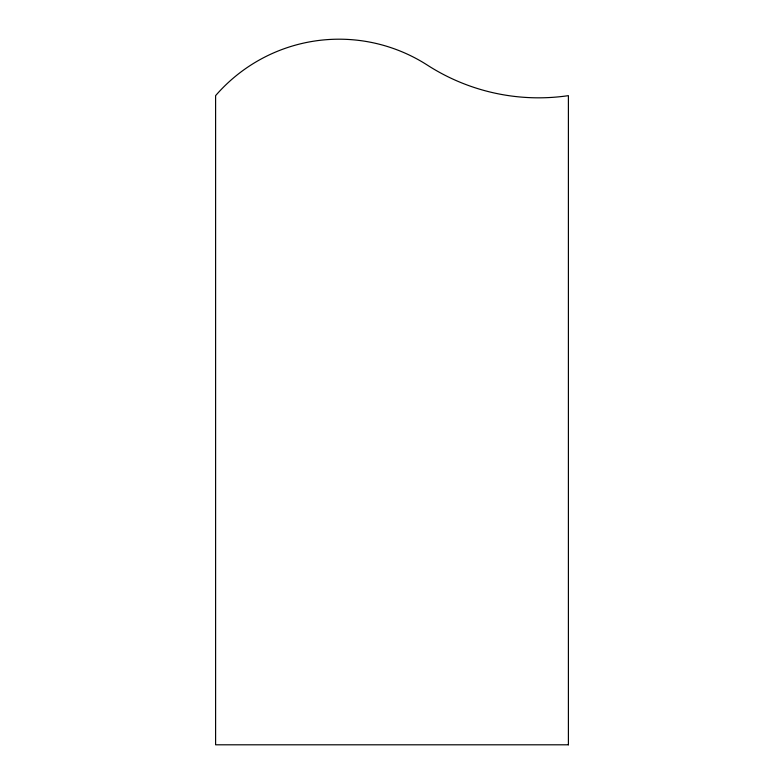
<?xml version="1.0" encoding="UTF-8"?>
<svg xmlns="http://www.w3.org/2000/svg" width="784" height="784" viewBox="0 0 784 784"><rect width="100%" height="100%" fill="white"/><g stroke="black" fill="none" stroke-linecap="round" stroke-linejoin="round"><path stroke-width="1.18" d="M568.4 744.8L215.6 744.8L215.6 95.648A163.278 163.278 0 0 1 427.427 65.16A205.398 205.398 0 0 0 568.4 95.648L568.4 744.8"/></g></svg>
